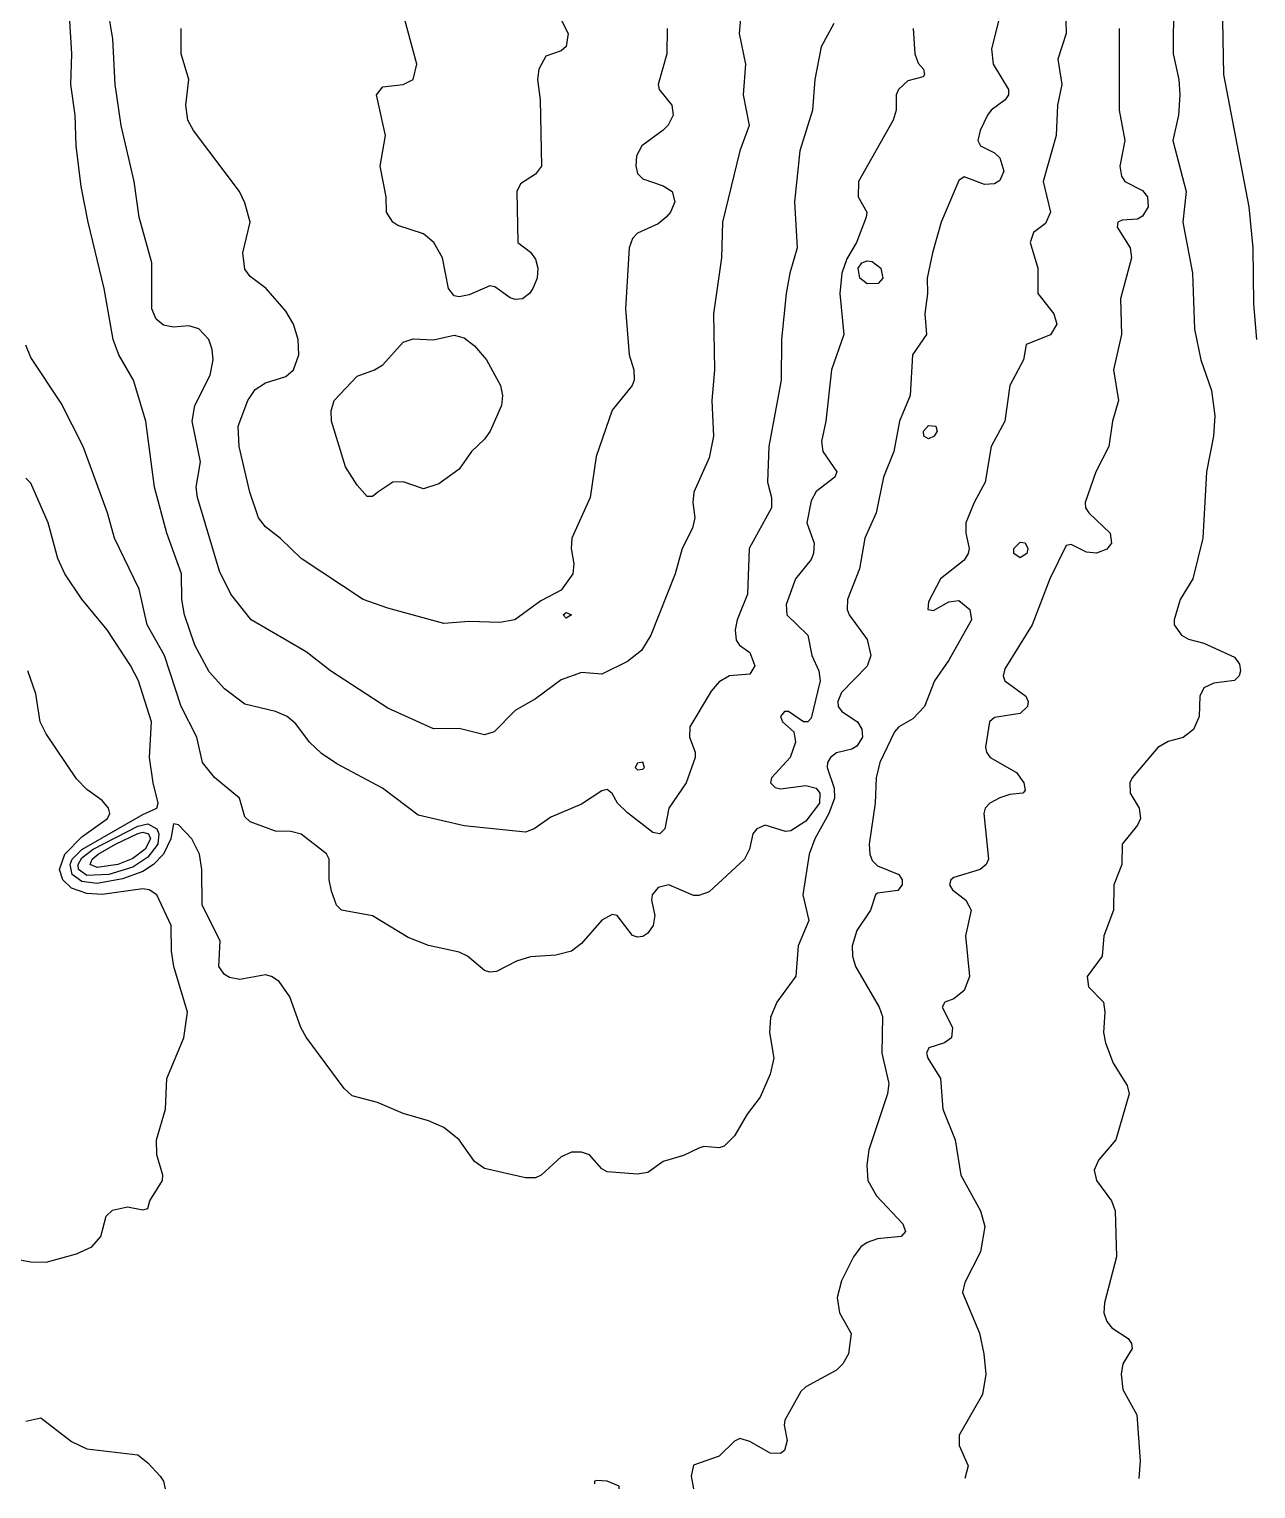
# Model space of a CAD drawing. Header units: inches. Extents: x 3311818 to 3313075, y 1372003 to 1372737.
# Drawn here: x 3312822.7 to 3312914.4, y 1372015.7 to 1372124.8 of the extents above; entities that cross this region are included whole.
import ezdxf

# ---------------------------------------------------------------- set-up
doc = ezdxf.new("R2010")
doc.units = ezdxf.units.IN
doc.header["$MEASUREMENT"] = 0

msp = doc.modelspace()

# ---------------------------------------------------------------- linework, layer by layer
for points, elevation in [([(3312857.43, 1372072.26), (3312856.72, 1372072.05), (3312854.81, 1372072.51), (3312852.91, 1372072.5), (3312849.48, 1372074.03), (3312845.21, 1372076.84), (3312843.38, 1372078.24), (3312839.27, 1372080.65), (3312837.74, 1372082.56), (3312836.9, 1372084.28), (3312835.25, 1372089.8), (3312835.17, 1372090.56), (3312835.49, 1372092.47), (3312834.87, 1372095.51), (3312835.06, 1372096.66), (3312836.21, 1372098.94), (3312836.42, 1372100.09), (3312836.36, 1372100.85), (3312836.1, 1372101.61), (3312835.37, 1372102.41), (3312834.61, 1372102.62), (3312833.47, 1372102.53), (3312832.71, 1372102.69), (3312832.17, 1372103.14), (3312831.84, 1372103.9), (3312831.86, 1372107.33), (3312830.9, 1372110.76), (3312830.53, 1372113.43), (3312829.55, 1372117.62), (3312829.11, 1372120.67), (3312828.94, 1372124.1), (3312828.12, 1372129.05)], 4496), ([(3312869.8, 1372064.64), (3312869.3, 1372064.74), (3312867.39, 1372066.21), (3312866.66, 1372066.93), (3312866.25, 1372067.67), (3312865.87, 1372067.96), (3312865.48, 1372067.87), (3312863.96, 1372066.85), (3312861.67, 1372065.88), (3312860.42, 1372065.02), (3312859.77, 1372064.77), (3312855.19, 1372065.23), (3312851.76, 1372066.05), (3312849.09, 1372068.07), (3312845.67, 1372069.88), (3312844.52, 1372070.64), (3312843.62, 1372071.5), (3312842.62, 1372072.86), (3312841.97, 1372073.41), (3312841.09, 1372073.79), (3312838.8, 1372074.35), (3312837.28, 1372075.48), (3312836.14, 1372076.76), (3312835.05, 1372078.74), (3312834.3, 1372081.03), (3312834.09, 1372082.17), (3312834.06, 1372084.08), (3312832.96, 1372087.13), (3312832.04, 1372090.56), (3312831.39, 1372095.51), (3312830.48, 1372098.56), (3312829.39, 1372100.47), (3312828.96, 1372101.61), (3312828.28, 1372105.42), (3312827.09, 1372110.38), (3312826.57, 1372113.05), (3312826.2, 1372116.1), (3312826.13, 1372118.38), (3312825.8, 1372120.67), (3312825.86, 1372122.96), (3312825.57, 1372127.91)], 4495), ([(3312876.04, 1372127.91), (3312875.75, 1372124.48), (3312876.22, 1372122.19), (3312876.05, 1372119.91), (3312876.49, 1372117.62), (3312875.8, 1372115.71), (3312874.49, 1372110.38), (3312874.43, 1372107.71), (3312873.82, 1372103.52), (3312873.9, 1372099.33), (3312873.71, 1372097.04), (3312873.82, 1372094.37), (3312873.49, 1372092.77), (3312872.35, 1372090.18), (3312872.28, 1372089.42), (3312872.42, 1372088.27), (3312872.26, 1372087.51), (3312871.48, 1372085.99), (3312870.97, 1372084.08), (3312869.13, 1372079.51), (3312868.43, 1372078.36), (3312867.39, 1372077.53), (3312865.48, 1372076.59), (3312863.96, 1372076.7), (3312862.44, 1372076.17), (3312860.53, 1372074.74), (3312859.01, 1372073.87), (3312857.43, 1372072.26)], 4496), ([(3312900.13, 1372126.39), (3312900.17, 1372124.48), (3312899.56, 1372122.57), (3312899.85, 1372120.67), (3312899.54, 1372119.14), (3312899.44, 1372116.86), (3312898.46, 1372113.43), (3312899.01, 1372111.14), (3312898.64, 1372110.29), (3312897.73, 1372109.62), (3312897.49, 1372108.85), (3312898.07, 1372106.95), (3312898.07, 1372105.04), (3312899.26, 1372103.52), (3312899.49, 1372102.76), (3312899.02, 1372101.96), (3312897.2, 1372101.23), (3312896.99, 1372100.09), (3312895.96, 1372098.18), (3312895.59, 1372095.51), (3312894.58, 1372093.61), (3312894.12, 1372090.94), (3312893.3, 1372089.42), (3312892.69, 1372087.89), (3312892.67, 1372087.13), (3312892.93, 1372085.99), (3312892.85, 1372085.6), (3312892.55, 1372085.1), (3312890.78, 1372083.7), (3312889.88, 1372081.98), (3312889.83, 1372081.41), (3312890.26, 1372081.35), (3312891.4, 1372082), (3312892.16, 1372082.1), (3312892.98, 1372081.41), (3312893.11, 1372080.65), (3312891.4, 1372077.63), (3312890.35, 1372076.08), (3312889.58, 1372074.17), (3312888.73, 1372073.23), (3312887.68, 1372072.65), (3312887.34, 1372072.26), (3312886.25, 1372069.98), (3312885.97, 1372068.83), (3312885.91, 1372066.93), (3312885.45, 1372063.88), (3312885.5, 1372063.12), (3312885.68, 1372062.65), (3312886.07, 1372062.24), (3312887.67, 1372061.59), (3312887.93, 1372061.21), (3312887.92, 1372060.83), (3312887.59, 1372060.4), (3312886.07, 1372060.2), (3312885.93, 1372060.07), (3312885.56, 1372058.93), (3312884.54, 1372057.41), (3312884.19, 1372056.26), (3312884.2, 1372055.49), (3312884.44, 1372054.73), (3312886.2, 1372051.68), (3312886.45, 1372050.99), (3312886.41, 1372048.25), (3312886.92, 1372045.97), (3312886.83, 1372045.2), (3312885.43, 1372041.01), (3312885.29, 1372039.87), (3312885.36, 1372038.72), (3312886.01, 1372037.58), (3312887.97, 1372035.47), (3312888.18, 1372034.91), (3312887.86, 1372034.53), (3312886.07, 1372034.35), (3312885.3, 1372034.08), (3312884.84, 1372033.77), (3312884.29, 1372033.01), (3312883.4, 1372031.22), (3312883.06, 1372029.96), (3312883.24, 1372028.82), (3312884.12, 1372027.29), (3312883.92, 1372025.77), (3312883.5, 1372025), (3312883.02, 1372024.53), (3312880.73, 1372023.3), (3312880.35, 1372022.95), (3312879.16, 1372020.81), (3312879.1, 1372020.43), (3312879.34, 1372019.29), (3312879.13, 1372018.52), (3312878.82, 1372018.3), (3312878.06, 1372018.33), (3312876.54, 1372019.21), (3312875.78, 1372019.42), (3312875.39, 1372019.24), (3312874.25, 1372018.1), (3312872.34, 1372017.44), (3312872.15, 1372016.62), (3312872.34, 1372015.67)], 4492), ([(3312908.21, 1372126.77), (3312908.17, 1372122.96), (3312908.6, 1372121.05), (3312908.68, 1372119.91), (3312908.58, 1372118.38), (3312908.15, 1372116.48), (3312909.15, 1372112.67), (3312908.91, 1372110.38), (3312909.62, 1372106.57), (3312909.76, 1372102.37), (3312910.24, 1372100.09), (3312911.03, 1372097.8), (3312911.29, 1372095.9), (3312911.2, 1372094.37), (3312910.67, 1372091.7), (3312910.39, 1372086.75), (3312909.65, 1372083.7), (3312908.7, 1372082.17), (3312908.24, 1372080.65), (3312908.26, 1372080.27), (3312908.8, 1372079.51), (3312909.32, 1372079.21), (3312910.46, 1372078.9), (3312912.75, 1372077.86), (3312913.13, 1372077.33), (3312913.21, 1372076.84), (3312913.1, 1372076.46), (3312912.75, 1372076.12), (3312911.22, 1372075.92), (3312910.46, 1372075.55), (3312910.18, 1372074.93), (3312910.13, 1372073.41), (3312909.7, 1372072.45), (3312908.93, 1372071.85), (3312907.79, 1372071.54), (3312907.03, 1372071.11), (3312905.11, 1372068.83), (3312904.93, 1372068.45), (3312904.97, 1372067.69), (3312905.63, 1372066.55), (3312905.73, 1372065.79), (3312905.5, 1372065.29), (3312904.37, 1372063.88), (3312904.35, 1372062.36), (3312903.75, 1372060.83), (3312903.72, 1372058.93), (3312902.99, 1372057.02), (3312902.87, 1372055.49), (3312901.75, 1372053.97), (3312901.85, 1372053.21), (3312902.97, 1372052.06), (3312903.07, 1372051.3), (3312902.98, 1372049.78), (3312903.13, 1372049.02), (3312903.68, 1372047.49), (3312904.74, 1372045.83), (3312904.89, 1372045.2), (3312903.9, 1372041.77), (3312902.6, 1372040.25), (3312902.28, 1372039.49), (3312902.44, 1372038.72), (3312903.57, 1372037.2), (3312903.83, 1372036.44), (3312903.93, 1372033.01), (3312903.04, 1372029.58), (3312903, 1372028.82), (3312903.22, 1372028.17), (3312903.6, 1372027.71), (3312904.82, 1372026.91), (3312905.07, 1372026.53), (3312905.1, 1372026.15), (3312904.41, 1372025), (3312904.28, 1372024.24), (3312904.42, 1372023.1), (3312905.45, 1372021.19), (3312905.72, 1372017.76), (3312905.62, 1372016.43)], 4490), ([(3312911.84, 1372126.77), (3312911.93, 1372121.43), (3312913.84, 1372111.52), (3312914.14, 1372108.47), (3312914.19, 1372104.28), (3312914.4, 1372101.61)], 4489), ([(3312858.97, 1372080.65), (3312857.86, 1372080.44), (3312855.57, 1372080.51), (3312853.67, 1372080.37), (3312849.48, 1372081.52), (3312847.65, 1372082.17), (3312843, 1372085.23), (3312841.47, 1372086.73), (3312840.33, 1372087.6), (3312839.82, 1372088.27), (3312839.17, 1372090.18), (3312838.37, 1372093.61), (3312838.3, 1372095.13), (3312839.03, 1372097.04), (3312839.57, 1372097.86), (3312840.33, 1372098.36), (3312841.85, 1372098.85), (3312842.43, 1372099.33), (3312842.84, 1372100.47), (3312842.79, 1372101.61), (3312842.43, 1372102.76), (3312841.85, 1372103.73), (3312840.4, 1372105.42), (3312839.19, 1372106.32), (3312838.8, 1372106.86), (3312838.66, 1372108.09), (3312839.19, 1372110.38), (3312838.8, 1372111.83), (3312838.4, 1372112.67), (3312834.96, 1372117.24), (3312834.55, 1372118), (3312834.38, 1372119.14), (3312834.62, 1372121.05), (3312834.03, 1372122.96), (3312834.04, 1372124.86)], 4497), ([(3312859.56, 1372104.66), (3312859.01, 1372104.6), (3312858.62, 1372104.72), (3312857.48, 1372105.54), (3312857.1, 1372105.62), (3312855.57, 1372104.94), (3312854.81, 1372104.79), (3312854.43, 1372104.88), (3312854.03, 1372105.42), (3312853.58, 1372107.71), (3312852.93, 1372108.85), (3312852.14, 1372109.51), (3312850.24, 1372110.13), (3312849.85, 1372110.38), (3312849.38, 1372111.14), (3312849.37, 1372112.28), (3312848.9, 1372114.57), (3312849.3, 1372116.86), (3312848.64, 1372119.91), (3312849.1, 1372120.51), (3312850.62, 1372120.68), (3312851.37, 1372121.05), (3312851.65, 1372122.19), (3312850.74, 1372125.62)], 4498), ([(3312888.75, 1372124.86), (3312888.88, 1372122.96), (3312889.11, 1372122.27), (3312889.52, 1372121.81), (3312889.59, 1372121.43), (3312889.5, 1372121.26), (3312888.35, 1372120.94), (3312887.64, 1372120.29), (3312887.48, 1372119.91), (3312887.47, 1372118.76), (3312887.26, 1372118), (3312884.67, 1372113.43), (3312884.63, 1372112.28), (3312885.27, 1372111.14), (3312885.22, 1372110.76), (3312884.52, 1372108.85), (3312883.78, 1372107.63), (3312883.42, 1372106.57), (3312883.27, 1372105.04), (3312883.57, 1372101.99), (3312882.64, 1372099.33), (3312882.21, 1372095.51), (3312881.89, 1372093.99), (3312881.99, 1372093.23), (3312883.03, 1372091.7), (3312882.88, 1372091.32), (3312881.49, 1372090.25), (3312881.11, 1372089.54), (3312880.79, 1372087.89), (3312881.34, 1372086.37), (3312881.3, 1372085.6), (3312881.11, 1372085.15), (3312879.94, 1372083.7), (3312879.26, 1372081.79), (3312879.31, 1372081.03), (3312880.88, 1372079.51), (3312881.17, 1372077.98), (3312881.69, 1372076.84), (3312881.8, 1372076.08), (3312881.11, 1372073.29), (3312880.87, 1372073.03), (3312880.55, 1372073.03), (3312879.42, 1372073.79), (3312879.12, 1372073.79), (3312878.83, 1372073.41), (3312878.97, 1372073.03), (3312879.83, 1372072.26), (3312879.95, 1372071.5), (3312879.56, 1372070.36), (3312878.16, 1372068.83), (3312878.09, 1372068.45), (3312878.44, 1372068.1), (3312878.82, 1372068.02), (3312880.73, 1372068.26), (3312881.49, 1372068.07), (3312881.78, 1372067.69), (3312881.74, 1372066.93), (3312880.73, 1372065.59), (3312879.59, 1372064.86), (3312879.21, 1372064.82), (3312877.68, 1372065.29), (3312877.05, 1372065.02), (3312876.76, 1372064.64), (3312876.51, 1372063.5), (3312876.13, 1372062.74), (3312873.49, 1372060.3), (3312872.73, 1372060.02), (3312872.34, 1372060.04), (3312870.48, 1372060.83), (3312869.68, 1372060.63), (3312869.24, 1372060.07), (3312869.18, 1372059.69), (3312869.44, 1372058.54), (3312869.31, 1372057.78), (3312868.91, 1372057.22), (3312868.53, 1372056.97), (3312868.15, 1372056.92), (3312867.77, 1372057.05), (3312866.63, 1372058.53), (3312866.25, 1372058.6), (3312865.48, 1372058.18), (3312863.96, 1372056.44), (3312863.2, 1372055.88), (3312862.05, 1372055.56), (3312860.15, 1372055.45), (3312859.11, 1372055.11), (3312857.61, 1372054.35)], 4494), ([(3312870.36, 1372124.86), (3312870.34, 1372122.96), (3312869.7, 1372120.67), (3312869.77, 1372120.29), (3312870.7, 1372119.14), (3312870.81, 1372118.38), (3312870.44, 1372117.63), (3312870.06, 1372117.25), (3312868.47, 1372116.1), (3312868.08, 1372115.33), (3312868.01, 1372114.57), (3312868.15, 1372114.02), (3312868.53, 1372113.63), (3312870.06, 1372113.1), (3312870.73, 1372112.67), (3312870.94, 1372111.9), (3312870.62, 1372111.14), (3312870.28, 1372110.76), (3312869.68, 1372110.26), (3312868.15, 1372109.55), (3312867.77, 1372109.16), (3312867.51, 1372108.47), (3312867.24, 1372103.9), (3312867.53, 1372100.47), (3312867.88, 1372099.33), (3312867.9, 1372098.56), (3312867.74, 1372098.18), (3312866.25, 1372096.33), (3312865.05, 1372092.85), (3312864.6, 1372089.8), (3312863.24, 1372086.75), (3312863.19, 1372085.99), (3312863.39, 1372084.84), (3312863.3, 1372084.08), (3312862.44, 1372082.87), (3312860.91, 1372082.07), (3312858.97, 1372080.65)], 4497), ([(3312862.44, 1372125.51), (3312862.97, 1372124.48), (3312862.82, 1372123.52), (3312862.44, 1372123.2), (3312861.29, 1372122.8), (3312860.78, 1372121.81), (3312860.67, 1372121.05), (3312860.86, 1372119.53), (3312860.96, 1372114.57), (3312860.53, 1372113.97), (3312859.39, 1372113.24), (3312859.13, 1372112.67), (3312859.21, 1372108.85), (3312860.15, 1372108.15), (3312860.53, 1372107.62), (3312860.7, 1372106.95), (3312860.64, 1372106.19), (3312860.33, 1372105.42), (3312860.08, 1372105.04), (3312859.56, 1372104.66)], 4498), ([(3312895.16, 1372125.62), (3312894.6, 1372123.34), (3312894.73, 1372122.19), (3312895.86, 1372120.29), (3312895.88, 1372119.91), (3312895.63, 1372119.53), (3312894.58, 1372118.76), (3312894.29, 1372118.38), (3312893.74, 1372117.24), (3312893.57, 1372116.48), (3312893.78, 1372116.1), (3312894.83, 1372115.57), (3312895.21, 1372115.19), (3312895.51, 1372114.19), (3312895.21, 1372113.5), (3312894.83, 1372113.24), (3312894.07, 1372113.2), (3312892.55, 1372113.77), (3312892.16, 1372113.5), (3312890.83, 1372110.38), (3312890.19, 1372108.09), (3312889.79, 1372106.19), (3312889.81, 1372105.04), (3312889.61, 1372103.52), (3312889.73, 1372101.99), (3312888.7, 1372100.47), (3312888.52, 1372097.42), (3312887.72, 1372095.51), (3312887.29, 1372093.23), (3312886.53, 1372091.32), (3312885.99, 1372088.65), (3312885.13, 1372086.75), (3312884.74, 1372084.46), (3312883.83, 1372082.17), (3312883.81, 1372081.41), (3312883.97, 1372081.03), (3312885.3, 1372079.17), (3312885.58, 1372077.98), (3312885.3, 1372077.19), (3312883.4, 1372075.2), (3312883.11, 1372074.55), (3312883.14, 1372074.17), (3312883.42, 1372073.79), (3312884.59, 1372073.03), (3312884.92, 1372072.47), (3312884.97, 1372071.88), (3312884.54, 1372071.2), (3312884.16, 1372070.97), (3312883.02, 1372070.71), (3312882.56, 1372070.36), (3312882.34, 1372069.98), (3312882.31, 1372069.6), (3312882.85, 1372068.07), (3312882.86, 1372067.31), (3312882.45, 1372066.17), (3312881.39, 1372064.26), (3312880.97, 1372063.12), (3312880.51, 1372060.07), (3312880.96, 1372058.16), (3312880.15, 1372056.26), (3312879.97, 1372054), (3312878.56, 1372052.06), (3312878.09, 1372050.92), (3312878, 1372049.78), (3312878.32, 1372047.87), (3312878.06, 1372046.67), (3312877.3, 1372044.96), (3312876.33, 1372043.68), (3312875.39, 1372042.06), (3312874.63, 1372041.29), (3312874.25, 1372041.16), (3312873.11, 1372041.27), (3312872.73, 1372041.15), (3312871.58, 1372040.58), (3312870.06, 1372040.15), (3312868.91, 1372039.33), (3312868.15, 1372039.2), (3312865.87, 1372039.37), (3312865.48, 1372039.59), (3312864.55, 1372040.63), (3312863.96, 1372040.85), (3312863.2, 1372040.85), (3312862.44, 1372040.5), (3312860.94, 1372039.11)], 4493), ([(3312882.81, 1372125.24), (3312881.87, 1372123.48), (3312881.39, 1372121.05), (3312881.23, 1372118.76), (3312880.28, 1372115.71), (3312879.87, 1372111.9), (3312880.07, 1372108.47), (3312879.52, 1372106.57), (3312879.25, 1372105.04), (3312878.9, 1372101.61), (3312878.88, 1372098.56), (3312877.97, 1372093.61), (3312877.87, 1372090.94), (3312878.16, 1372089.8), (3312878.17, 1372089.03), (3312876.5, 1372085.99), (3312876.37, 1372082.56), (3312875.59, 1372080.65), (3312875.43, 1372079.89), (3312875.51, 1372079.13), (3312875.77, 1372078.74), (3312876.54, 1372078.21), (3312876.92, 1372077.2), (3312876.54, 1372076.57), (3312875.01, 1372076.45), (3312874.25, 1372076.01), (3312873.65, 1372075.31), (3312872.06, 1372072.65), (3312872.03, 1372071.88), (3312872.46, 1372070.74), (3312872.46, 1372070.36), (3312871.77, 1372068.45), (3312870.48, 1372066.55), (3312870.18, 1372065.02), (3312869.8, 1372064.64)], 4495), ([(3312904.14, 1372124.86), (3312904.14, 1372118.76), (3312904.57, 1372116.48), (3312904.2, 1372114.57), (3312904.31, 1372113.81), (3312904.57, 1372113.43), (3312905.88, 1372112.75), (3312906.26, 1372112.28), (3312906.31, 1372111.52), (3312905.88, 1372110.83), (3312905.5, 1372110.61), (3312904.36, 1372110.53), (3312904.04, 1372110.38), (3312903.98, 1372110), (3312904.95, 1372108.47), (3312905.06, 1372107.71), (3312904.23, 1372104.66), (3312904.31, 1372101.99), (3312903.72, 1372099.33), (3312904.09, 1372097.04), (3312903.63, 1372095.51), (3312903.36, 1372093.61), (3312902.4, 1372091.7), (3312901.61, 1372089.42), (3312901.62, 1372089.03), (3312901.87, 1372088.65), (3312903.46, 1372087.13), (3312903.56, 1372086.37), (3312903.22, 1372085.94), (3312902.45, 1372085.63), (3312901.69, 1372085.71), (3312900.55, 1372086.28), (3312900.17, 1372086.21), (3312898.97, 1372083.7), (3312897.65, 1372080.27), (3312895.59, 1372076.98), (3312895.46, 1372076.46), (3312895.6, 1372076.08), (3312897.16, 1372074.93), (3312897.33, 1372074.55), (3312897.29, 1372074.17), (3312896.74, 1372073.63), (3312894.83, 1372073.34), (3312894.46, 1372073.03), (3312894.15, 1372071.12), (3312894.22, 1372070.74), (3312894.51, 1372070.36), (3312896.46, 1372069.22), (3312897.01, 1372068.45), (3312897.12, 1372067.88), (3312896.94, 1372067.69), (3312895.98, 1372067.59), (3312895.21, 1372067.34), (3312894.48, 1372066.93), (3312894.12, 1372066.55), (3312894.02, 1372066.17), (3312894.38, 1372062.74), (3312894.2, 1372062.36), (3312893.75, 1372061.97), (3312891.78, 1372061.37), (3312891.57, 1372061.21), (3312891.45, 1372060.83), (3312891.68, 1372060.45), (3312892.68, 1372059.69), (3312893.07, 1372058.93), (3312892.66, 1372057.02), (3312892.95, 1372053.97), (3312892.55, 1372052.94), (3312891.78, 1372052.31), (3312891.11, 1372052.06), (3312890.91, 1372051.68), (3312891.69, 1372050.16), (3312891.62, 1372049.4), (3312891.09, 1372049.02), (3312889.92, 1372048.63), (3312889.74, 1372048.25), (3312889.83, 1372047.87), (3312890.79, 1372046.35), (3312890.96, 1372044.06), (3312891.89, 1372041.77), (3312892.31, 1372039.11), (3312893.77, 1372036.44), (3312894.09, 1372035.29), (3312893.78, 1372033.39), (3312892.61, 1372031.1), (3312892.43, 1372030.34), (3312893.69, 1372027.31), (3312894.03, 1372025.77), (3312894.17, 1372024.24), (3312893.93, 1372022.72), (3312892.19, 1372019.67), (3312892.18, 1372018.91), (3312892.85, 1372017.38), (3312892.6, 1372016.43)], 4491), ([(3312886.14, 1372105.8), (3312885.3, 1372105.76), (3312884.75, 1372106.19), (3312884.64, 1372106.95), (3312884.9, 1372107.33), (3312885.3, 1372107.49), (3312885.68, 1372107.44), (3312886.32, 1372106.95), (3312886.47, 1372106.19), (3312886.14, 1372105.8)], 4494), ([(3312848.73, 1372090.18), (3312848.33, 1372089.88), (3312847.95, 1372089.88), (3312847.19, 1372090.71), (3312846.31, 1372092.08), (3312845.28, 1372095.51), (3312845.24, 1372096.28), (3312845.47, 1372097.04), (3312847.19, 1372098.87), (3312848.49, 1372099.33), (3312849.11, 1372099.71), (3312850.62, 1372101.41), (3312851.38, 1372101.66), (3312852.91, 1372101.59), (3312854.43, 1372101.92), (3312855.19, 1372101.72), (3312855.96, 1372101.13), (3312856.87, 1372100.09), (3312857.9, 1372098.18), (3312858.05, 1372097.42), (3312857.98, 1372096.66), (3312857.14, 1372094.75), (3312856.72, 1372094.15), (3312855.73, 1372093.23), (3312854.81, 1372091.92), (3312853.29, 1372090.81), (3312852.14, 1372090.43), (3312850.62, 1372090.96), (3312849.86, 1372090.95), (3312848.73, 1372090.18)], 4498), ([(3312857.61, 1372054.35), (3312857.1, 1372054.29), (3312856.72, 1372054.43), (3312855.44, 1372055.49), (3312854.81, 1372055.8), (3312852.53, 1372056.3), (3312851, 1372056.88), (3312848.33, 1372058.51), (3312846.01, 1372058.93), (3312845.65, 1372059.31), (3312845.28, 1372060.35), (3312845.11, 1372061.21), (3312845.1, 1372062.74), (3312844.9, 1372063.14), (3312843, 1372064.62), (3312842.24, 1372064.82), (3312841.09, 1372064.84), (3312839.19, 1372065.54), (3312838.8, 1372065.91), (3312838.41, 1372067.31), (3312836.52, 1372068.85), (3312835.64, 1372069.98), (3312835.22, 1372071.88), (3312834.05, 1372074.17), (3312832.8, 1372077.98), (3312831.51, 1372080.27), (3312830.89, 1372082.94), (3312829.05, 1372086.75), (3312828.53, 1372088.65), (3312826.72, 1372093.61), (3312825.08, 1372096.84), (3312822.8, 1372100.27), (3312822.42, 1372101.19)], 4494), ([(3312890.32, 1372094.37), (3312889.88, 1372094.19), (3312889.55, 1372094.37), (3312889.51, 1372094.75), (3312889.88, 1372095.17), (3312890.44, 1372095.13), (3312890.53, 1372094.75), (3312890.32, 1372094.37)], 4493), ([(3312860.94, 1372039.11), (3312860.53, 1372038.92), (3312859.77, 1372038.91), (3312856.72, 1372039.63), (3312855.96, 1372040.15), (3312854.82, 1372041.77), (3312853.67, 1372042.69), (3312852.53, 1372043.18), (3312850.62, 1372043.72), (3312848.71, 1372044.55), (3312846.81, 1372045.04), (3312846.23, 1372045.59), (3312843.38, 1372049.44), (3312842.98, 1372050.16), (3312842.15, 1372052.45), (3312841.37, 1372053.59), (3312840.8, 1372053.97), (3312840.33, 1372054.09), (3312838.42, 1372053.76), (3312837.66, 1372053.89), (3312837.28, 1372054.12), (3312836.86, 1372054.73), (3312836.96, 1372056.64), (3312835.61, 1372059.31), (3312835.59, 1372061.97), (3312835.41, 1372063.12), (3312834.84, 1372064.26), (3312833.85, 1372065.32), (3312833.47, 1372065.39), (3312833.27, 1372064.26), (3312832.71, 1372063.12), (3312831.97, 1372062.36), (3312831.18, 1372061.83), (3312829.66, 1372061.29), (3312827.75, 1372060.93), (3312826.61, 1372061.07), (3312825.89, 1372061.59), (3312825.74, 1372062.36), (3312825.9, 1372062.74), (3312826.61, 1372063.47), (3312831.18, 1372066.09), (3312832.23, 1372066.55), (3312832.33, 1372066.93), (3312831.94, 1372068.45), (3312831.68, 1372070.36), (3312831.82, 1372073.03), (3312830.84, 1372076.08), (3312830.26, 1372077.22), (3312828.51, 1372079.9), (3312826.61, 1372082.19), (3312825.35, 1372084.08), (3312824.82, 1372085.22), (3312824.09, 1372087.89), (3312822.8, 1372090.86), (3312822.42, 1372091.25)], 4493), ([(3312897.25, 1372085.6), (3312896.74, 1372085.29), (3312896.28, 1372085.6), (3312896.27, 1372085.99), (3312896.74, 1372086.46), (3312897.12, 1372086.41), (3312897.32, 1372085.99), (3312897.25, 1372085.6)], 4492), ([(3312863.21, 1372081.03), (3312862.82, 1372080.76), (3312862.6, 1372081.03), (3312862.82, 1372081.2), (3312863.21, 1372081.03)], 4497), ([(3312823.94, 1372032.61), (3312826.23, 1372033.24), (3312827.37, 1372033.77), (3312828.03, 1372034.53), (3312828.44, 1372036.06), (3312828.9, 1372036.51), (3312830.04, 1372036.74), (3312831.18, 1372036.53), (3312831.56, 1372036.63), (3312831.71, 1372037.2), (3312832.65, 1372038.72), (3312832.68, 1372039.11), (3312832.21, 1372040.63), (3312832.2, 1372041.77), (3312832.86, 1372044.06), (3312832.96, 1372046.35), (3312834.24, 1372049.4), (3312834.51, 1372051.3), (3312833.48, 1372054.73), (3312833.32, 1372055.88), (3312833.3, 1372057.78), (3312832.21, 1372060.07), (3312831.66, 1372060.45), (3312831.18, 1372060.52), (3312828.13, 1372060.11), (3312826.99, 1372060.17), (3312825.85, 1372060.57), (3312825.19, 1372061.21), (3312824.95, 1372061.97), (3312825.34, 1372063.12), (3312826.61, 1372064.43), (3312828.53, 1372065.79), (3312828.7, 1372066.17), (3312828.62, 1372066.55), (3312828.13, 1372067.13), (3312826.99, 1372067.97), (3312826.23, 1372068.75), (3312823.94, 1372072.11), (3312823.51, 1372073.03), (3312823.18, 1372075.1), (3312822.58, 1372076.84)], 4492), ([(3312868.53, 1372069.48), (3312868.66, 1372069.6), (3312868.53, 1372069.99), (3312868.15, 1372069.93), (3312867.96, 1372069.6), (3312868.15, 1372069.44), (3312868.53, 1372069.48)], 4495), ([(3312828.64, 1372061.59), (3312826.99, 1372061.52), (3312826.36, 1372061.97), (3312826.33, 1372062.36), (3312826.61, 1372062.84), (3312827.46, 1372063.5), (3312830.8, 1372065.21), (3312831.56, 1372065.38), (3312832.21, 1372065.02), (3312832.38, 1372064.64), (3312832.29, 1372063.88), (3312831.56, 1372062.91), (3312830.42, 1372062.15), (3312828.64, 1372061.59)], 4494), ([(3312829.3, 1372062.36), (3312827.75, 1372062.13), (3312827.25, 1372062.36), (3312827.39, 1372062.74), (3312827.84, 1372063.12), (3312829.14, 1372063.88), (3312830.8, 1372064.68), (3312831.18, 1372064.76), (3312831.61, 1372064.64), (3312831.74, 1372064.26), (3312831.34, 1372063.5), (3312830.42, 1372062.81), (3312829.3, 1372062.36)], 4495), ([(3312820.51, 1372033.06), (3312822.8, 1372032.63), (3312823.94, 1372032.61)], 4492), ([(3312822.42, 1372020.73), (3312823.56, 1372020.98), (3312825.85, 1372019.2), (3312826.99, 1372018.65), (3312830.8, 1372018.2), (3312831.56, 1372017.61), (3312832.46, 1372016.62), (3312832.72, 1372016.24), (3312832.84, 1372015.67)], 4493), ([(3312866.78, 1372015.67), (3312866.78, 1372015.86), (3312865.87, 1372016.25), (3312865.1, 1372016.29), (3312864.93, 1372016.24), (3312864.93, 1372016.05)], 4492)]:
    msp.add_lwpolyline(points, dxfattribs=dict(elevation=elevation))

doc.saveas('drawing.dxf')
